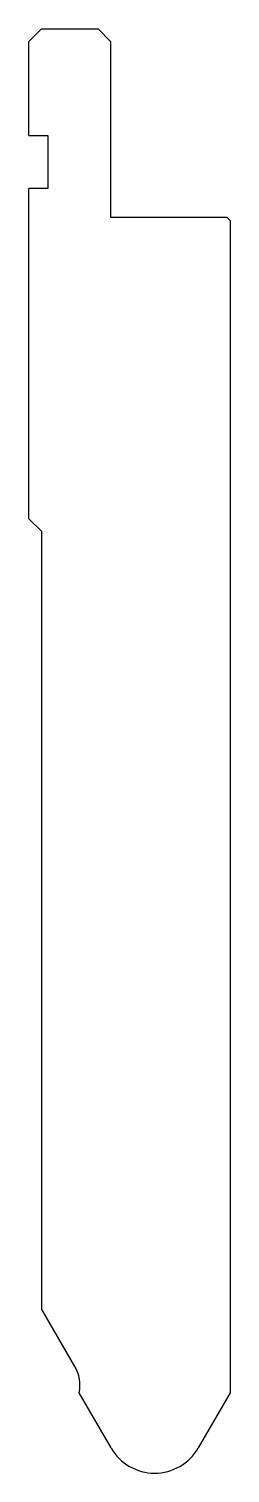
# Model space of a CAD drawing. Header units: metres. Extents: x -15 to 17, y -112 to 118.
import ezdxf

# ---------------------------------------------------------------- set-up
doc = ezdxf.new("R2010")
doc.units = ezdxf.units.M

msp = doc.modelspace()

# ---------------------------------------------------------------- linework, layer by layer
for p, q in [((-13.366762, 117.806592), (-15.366762, 115.806592)), ((-13.366762, 117.806592), (-4.366762, 117.806592)), ((-2.366762, 115.806592), (-4.366762, 117.806592)), ((-15.366762, 100.806592), (-15.366762, 115.806592)), ((-2.366762, 115.806592), (-2.366762, 87.806592)), ((-15.366762, 100.806592), (-12.366762, 100.806592)), ((-12.366762, 100.806592), (-12.366762, 92.406592)), ((-15.366762, 39.806592), (-15.366762, 92.406592)), ((-12.366762, 92.406592), (-15.366762, 92.406592)), ((-2.366762, 87.806592), (16.133238, 87.806592)), ((16.633238, 87.306592), (16.133238, 87.806592)), ((16.633238, 87.306592), (16.633238, -99.408798)), ((-15.366762, 39.806592), (-13.366762, 37.806592)), ((-13.366762, 37.806592), (-13.366762, -86.016494)), ((-8.052037, -95.221867), (-13.366762, -86.016494)), ((-2.294965, -108.193408), (-7.366762, -99.408798)), ((16.633238, -99.408798), (11.561441, -108.193408))]:
    msp.add_line(p, q)
for centre, radius, start, end in [((-13.24819, -98.221867), 6, 348.590378, 30), ((4.633238, -104.193408), 8, 210, 330)]:
    msp.add_arc(centre, radius, start, end)

doc.saveas('drawing.dxf')
